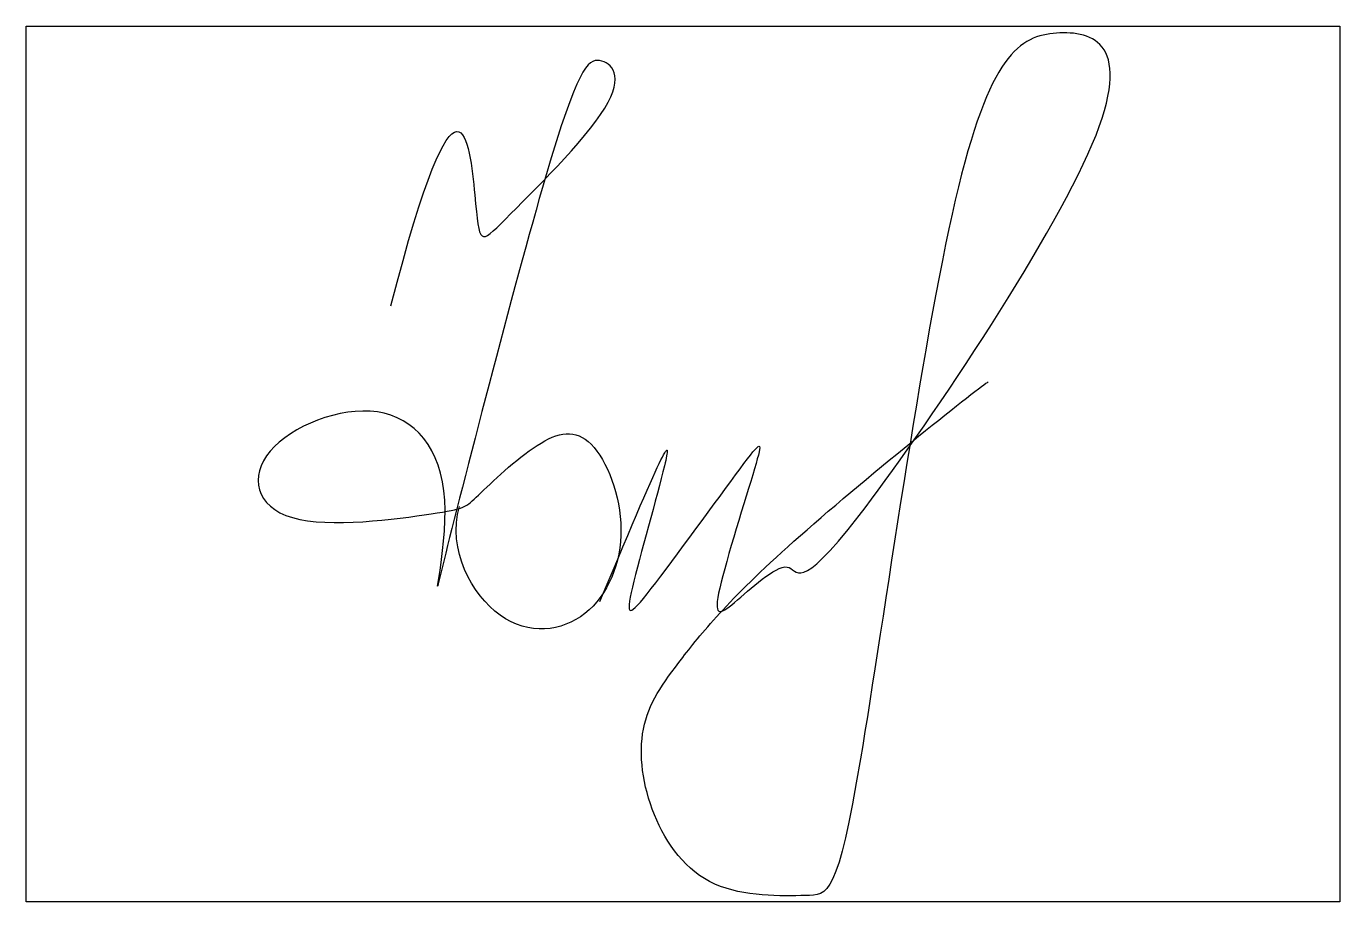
# Model space of a CAD drawing. Header units: millimetres. Extents: x 1841.4 to 1856.4, y 1005.6 to 1015.6.
import ezdxf

# ---------------------------------------------------------------- set-up
doc = ezdxf.new("R2010")
doc.units = ezdxf.units.MM

msp = doc.modelspace()

# ---------------------------------------------------------------- linework, layer by layer
for p, q in [((1841.351, 1005.621), (1841.351, 1015.621)), ((1841.351, 1015.621), (1856.351, 1015.621)), ((1856.351, 1015.621), (1856.351, 1005.621)), ((1856.351, 1005.621), (1841.351, 1005.621))]:
    msp.add_line(p, q)
for points in [[(1847.902, 1009.049), (1848.694, 1010.948), (1848.753, 1010.948), (1848.159, 1008.871), (1848.258, 1008.851), (1849.743, 1010.909), (1849.783, 1010.909), (1849.129, 1008.851), (1849.327, 1008.91), (1850.198, 1009.741), (1850.119, 1008.792), (1854.495, 1015.282), (1853.05, 1015.717), (1852, 1015.104), (1850.713, 1005.681), (1850.416, 1005.701), (1849.109, 1005.661), (1848.436, 1006.591), (1848.297, 1007.66), (1848.772, 1008.332), (1849.703, 1009.48), (1852.277, 1011.538), (1852.336, 1011.558)], [(1845.515, 1012.426), (1846.298, 1015.46), (1846.535, 1013.105), (1846.516, 1013.125), (1848.337, 1014.906), (1847.882, 1015.361), (1847.525, 1015.025), (1845.704, 1007.921), (1846.397, 1010.454), (1845.486, 1011.502), (1843.823, 1010.83), (1844.041, 1009.781), (1846.357, 1010.098), (1846.377, 1010.137), (1847.228, 1010.948), (1847.822, 1011.067), (1848.298, 1009.86), (1847.842, 1008.752), (1846.714, 1008.613), (1846.159, 1009.642), (1846.298, 1010.137)]]:
    msp.add_open_spline(points, degree=3)

doc.saveas('drawing.dxf')
